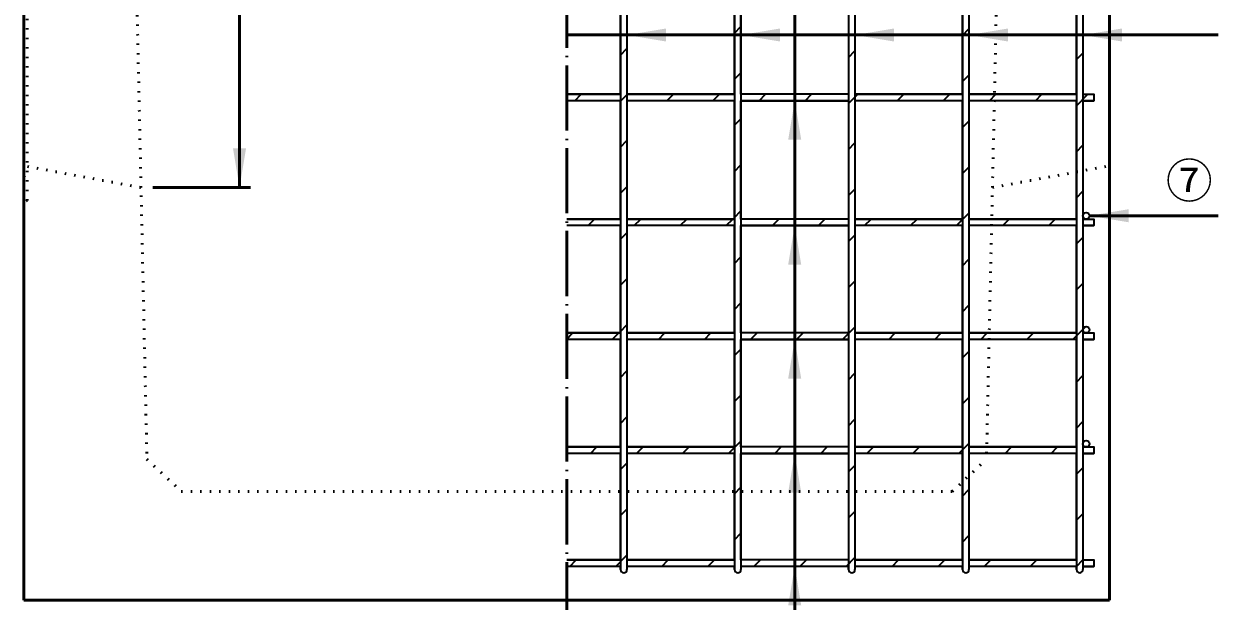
# Model space of a CAD drawing. Units: millimetres, scale not verified. Extents: x -2102 to 2102, y -1485 to 1485.
# Drawn here: x -120 to 980, y -871 to -339 of the extents above; entities that cross this region are included whole.
import ezdxf
from ezdxf.enums import TextEntityAlignment as Align

# ---------------------------------------------------------------- set-up
doc = ezdxf.new("R2010")
doc.units = ezdxf.units.MM
doc.header["$LTSCALE"] = 5
doc.linetypes.add('DOTTED', pattern=[1.75, 0.25, -1.5])
doc.linetypes.add('LONG_DASHED_DOTTED', pattern=[15.25, 12, -1.5, 0.25, -1.5])
doc.layers.add('0-0_V-nasSTD', color=7, linetype='Continuous', lineweight=35)
doc.layers.add('0-1_0', color=7, linetype='Continuous', lineweight=50)
doc.styles.add('ＭＳ ゴシック', font='')
doc.styles.get('ＭＳ ゴシック').set_extended_font_data('MS Gothic')

msp = doc.modelspace()

# ---------------------------------------------------------------- linework, layer by layer
at = {"layer": '0-0_V-nasSTD'}
for p, q in [((429.969, -51.955), (429.969, -841.955)), ((435.969, -51.955), (435.969, -841.955)), ((534.969, -51.955), (534.969, -841.955)), ((540.969, -51.955), (540.969, -841.955)), ((639.969, -51.955), (639.969, -841.955)), ((645.969, -51.955), (645.969, -841.955)), ((744.969, -51.955), (744.969, -841.955)), ((750.969, -51.955), (750.969, -841.955)), ((849.969, -51.955), (849.969, -841.955)), ((855.969, -51.955), (855.969, -841.955)), ((534.969, -347.763), (540.969, -341.763)), ((744.969, -349.895), (750.969, -343.895)), ((429.969, -367.91), (435.969, -361.91)), ((639.969, -370.042), (645.969, -364.042)), ((849.969, -372.174), (855.969, -366.174)), ((534.969, -390.189), (540.969, -384.189)), ((744.969, -392.321), (750.969, -386.321)), ((429.969, -403.955), (380.469, -403.955)), ((387.924, -409.955), (393.924, -403.955)), ((429.969, -410.336), (436.351, -403.955)), ((534.969, -403.955), (435.969, -403.955)), ((472.777, -409.955), (478.777, -403.955)), ((515.203, -409.955), (521.203, -403.955)), ((639.969, -403.955), (540.969, -403.955)), ((557.63, -409.955), (563.63, -403.955)), ((600.056, -409.955), (606.056, -403.955)), ((639.969, -412.468), (648.483, -403.955)), ((744.969, -403.955), (645.969, -403.955)), ((684.909, -409.955), (690.909, -403.955)), ((727.335, -409.955), (733.335, -403.955)), ((849.969, -403.955), (750.969, -403.955)), ((769.762, -409.955), (775.762, -403.955)), ((812.188, -409.955), (818.188, -403.955)), ((849.969, -414.601), (860.615, -403.955)), ((855.969, -403.955), (865.969, -403.955)), ((865.969, -403.955), (865.969, -409.955)), ((429.969, -409.955), (380.469, -409.955)), ((534.969, -409.955), (435.969, -409.955)), ((639.969, -409.955), (540.969, -409.955)), ((744.969, -409.955), (645.969, -409.955)), ((849.969, -409.955), (750.969, -409.955)), ((855.969, -409.955), (865.969, -409.955)), ((534.969, -432.616), (540.969, -426.616)), ((744.969, -434.748), (750.969, -428.748)), ((429.969, -452.763), (435.969, -446.763)), ((639.969, -454.895), (645.969, -448.895)), ((849.969, -457.027), (855.969, -451.027)), ((534.969, -475.042), (540.969, -469.042)), ((744.969, -477.174), (750.969, -471.174)), ((429.969, -495.189), (435.969, -489.189)), ((639.969, -497.321), (645.969, -491.321)), ((849.969, -499.453), (855.969, -493.453)), ((534.969, -517.468), (540.969, -511.468)), ((739.615, -524.955), (750.969, -513.601)), ((429.969, -518.955), (380.469, -518.955)), ((429.969, -524.955), (380.469, -524.955)), ((400.203, -524.955), (406.203, -518.955)), ((534.969, -518.955), (435.969, -518.955)), ((534.969, -524.955), (435.969, -524.955)), ((442.63, -524.955), (448.63, -518.955)), ((485.056, -524.955), (491.056, -518.955)), ((527.483, -524.955), (533.483, -518.955)), ((639.969, -518.955), (540.969, -518.955)), ((639.969, -524.955), (540.969, -524.955)), ((569.909, -524.955), (575.909, -518.955)), ((612.335, -524.955), (618.335, -518.955)), ((744.969, -518.955), (645.969, -518.955)), ((744.969, -524.955), (645.969, -524.955)), ((654.762, -524.955), (660.762, -518.955)), ((697.188, -524.955), (703.188, -518.955)), ((849.969, -518.955), (750.969, -518.955)), ((849.969, -524.955), (750.969, -524.955)), ((782.041, -524.955), (788.041, -518.955)), ((824.467, -524.955), (830.467, -518.955)), ((849.969, -518.955), (846.969, -518.955)), ((855.969, -518.955), (865.969, -518.955)), ((855.969, -524.955), (865.969, -524.955)), ((865.969, -518.955), (865.969, -524.955)), ((429.969, -537.616), (435.969, -531.616)), ((639.969, -539.748), (645.969, -533.748)), ((849.969, -541.88), (855.969, -535.88)), ((534.969, -559.895), (540.969, -553.895)), ((744.969, -562.027), (750.969, -556.027)), ((429.969, -580.042), (435.969, -574.042)), ((639.969, -582.174), (645.969, -576.174)), ((849.969, -584.306), (855.969, -578.306)), ((534.969, -602.321), (540.969, -596.321)), ((744.969, -604.453), (750.969, -598.453)), ((429.969, -623.955), (380.469, -623.955)), ((380.469, -629.542), (386.056, -623.955)), ((422.483, -629.955), (428.483, -623.955)), ((429.969, -622.468), (435.969, -616.468)), ((534.969, -623.955), (435.969, -623.955)), ((464.909, -629.955), (470.909, -623.955)), ((507.335, -629.955), (513.335, -623.955)), ((639.969, -623.955), (540.969, -623.955)), ((549.762, -629.955), (555.762, -623.955)), ((592.188, -629.955), (598.188, -623.955)), ((634.615, -629.955), (645.969, -618.601)), ((744.969, -623.955), (645.969, -623.955)), ((677.041, -629.955), (683.041, -623.955)), ((719.467, -629.955), (725.467, -623.955)), ((849.969, -623.955), (750.969, -623.955)), ((761.894, -629.955), (767.894, -623.955)), ((804.32, -629.955), (810.32, -623.955)), ((846.747, -629.955), (855.969, -620.733)), ((855.969, -623.955), (865.969, -623.955)), ((855.978, -620.724), (858.738, -617.964)), ((865.969, -623.955), (865.969, -629.955)), ((429.969, -629.955), (380.469, -629.955)), ((534.969, -629.955), (435.969, -629.955)), ((639.969, -629.955), (540.969, -629.955)), ((744.969, -629.955), (645.969, -629.955)), ((849.969, -629.955), (750.969, -629.955)), ((855.969, -629.955), (865.969, -629.955)), ((534.969, -644.748), (540.969, -638.748)), ((744.969, -646.88), (750.969, -640.88)), ((429.969, -664.895), (435.969, -658.895)), ((639.969, -667.027), (645.969, -661.027)), ((849.969, -669.159), (855.969, -663.159)), ((534.969, -687.174), (540.969, -681.174)), ((744.969, -689.306), (750.969, -683.306)), ((429.969, -707.321), (435.969, -701.321)), ((639.969, -709.453), (645.969, -703.453)), ((849.969, -711.585), (855.969, -705.585)), ((529.615, -734.955), (540.969, -723.601)), ((741.747, -734.955), (750.969, -725.733)), ((429.969, -728.955), (380.469, -728.955)), ((429.969, -734.955), (380.469, -734.955)), ((402.335, -734.955), (408.335, -728.955)), ((534.969, -728.955), (435.969, -728.955)), ((534.969, -734.955), (435.969, -734.955)), ((444.762, -734.955), (450.762, -728.955)), ((487.188, -734.955), (493.188, -728.955)), ((639.969, -728.955), (540.969, -728.955)), ((639.969, -734.955), (540.969, -734.955)), ((572.041, -734.955), (578.041, -728.955)), ((614.467, -734.955), (620.467, -728.955)), ((744.969, -728.955), (645.969, -728.955)), ((744.969, -734.955), (645.969, -734.955)), ((656.894, -734.955), (662.894, -728.955)), ((699.32, -734.955), (705.32, -728.955)), ((849.969, -728.955), (750.969, -728.955)), ((849.969, -734.955), (750.969, -734.955)), ((784.173, -734.955), (790.173, -728.955)), ((826.6, -734.955), (832.6, -728.955)), ((855.969, -728.955), (865.969, -728.955)), ((855.969, -734.955), (865.969, -734.955)), ((865.969, -728.955), (865.969, -734.955)), ((429.969, -749.748), (435.969, -743.748)), ((639.969, -751.88), (645.969, -745.88)), ((849.969, -754.012), (855.969, -748.012)), ((534.969, -772.027), (540.969, -766.027)), ((744.969, -774.159), (750.969, -768.159)), ((429.969, -792.174), (435.969, -786.174)), ((639.969, -794.306), (645.969, -788.306)), ((849.969, -796.438), (855.969, -790.438)), ((534.969, -814.453), (540.969, -808.453)), ((744.969, -816.585), (750.969, -810.585)), ((429.969, -832.955), (380.469, -832.955)), ((383.188, -838.955), (389.188, -832.955)), ((425.615, -838.955), (435.969, -828.601)), ((534.969, -832.955), (435.969, -832.955)), ((468.041, -838.955), (474.041, -832.955)), ((510.467, -838.955), (516.467, -832.955)), ((639.969, -832.955), (540.969, -832.955)), ((552.894, -838.955), (558.894, -832.955)), ((595.32, -838.955), (601.32, -832.955)), ((637.747, -838.955), (645.969, -830.733)), ((744.969, -832.955), (645.969, -832.955)), ((680.173, -838.955), (686.173, -832.955)), ((722.6, -838.955), (728.6, -832.955)), ((849.969, -832.955), (750.969, -832.955)), ((765.026, -838.955), (771.026, -832.955)), ((807.452, -838.955), (813.452, -832.955)), ((849.879, -838.955), (855.969, -832.865)), ((855.969, -832.955), (865.969, -832.955)), ((865.969, -832.955), (865.969, -838.955)), ((429.969, -838.955), (380.469, -838.955)), ((534.969, -838.955), (435.969, -838.955)), ((435.969, -838.955), (435.969, -841.955)), ((639.969, -838.955), (540.969, -838.955)), ((744.969, -838.955), (645.969, -838.955)), ((849.969, -838.955), (750.969, -838.955)), ((855.969, -838.955), (865.969, -838.955))]:
    msp.add_line(p, q, dxfattribs=at)
at = {"layer": '0-0_V-nasSTD', "lineweight": 50}
for p, q in [((590.469, -924.955), (590.469, -64.955)), ((980.469, -349.455), (380.469, -349.455)), ((861.969, -515.955), (980.469, -515.955))]:
    msp.add_line(p, q, dxfattribs=at)
at = {"layer": '0-0_V-nasSTD'}
for points in [[(380.469, -403.955), (429.969, -403.955), (429.969, -294.955), (380.469, -294.955)], [(855.969, -294.955), (855.969, -403.955), (865.969, -403.955), (865.969, -409.955), (855.969, -409.955), (855.969, -518.955), (865.969, -518.955), (865.969, -524.955), (855.969, -524.955), (855.969, -623.955), (865.969, -623.955), (865.969, -629.955), (855.969, -629.955), (855.969, -728.955), (865.969, -728.955), (865.969, -734.955), (855.969, -734.955), (855.969, -832.955), (865.969, -832.955), (865.969, -838.955), (855.969, -838.955), (855.969, -841.955)], [(380.469, -518.955), (429.969, -518.955), (429.969, -409.955), (380.469, -409.955)], [(380.469, -623.955), (429.969, -623.955), (429.969, -524.955), (380.469, -524.955)], [(380.469, -728.955), (429.969, -728.955), (429.969, -629.955), (380.469, -629.955)], [(380.469, -832.955), (429.969, -832.955), (429.969, -734.955), (380.469, -734.955)], [(429.969, -841.955), (429.969, -838.955), (380.469, -838.955)], [(534.969, -841.955), (534.969, -838.955), (435.969, -838.955)], [(639.969, -841.955), (639.969, -838.955), (540.969, -838.955), (540.969, -841.955)], [(744.969, -841.955), (744.969, -838.955), (645.969, -838.955), (645.969, -841.955)], [(849.969, -841.955), (849.969, -838.955), (750.969, -838.955), (750.969, -841.955)]]:
    msp.add_lwpolyline(points, dxfattribs=at)
for points in [[(435.969, -294.955), (435.969, -403.955), (534.969, -403.955), (534.969, -294.955)], [(639.969, -294.955), (639.969, -403.955), (540.969, -403.955), (540.969, -294.955)], [(645.969, -294.955), (645.969, -403.955), (744.969, -403.955), (744.969, -294.955)], [(750.969, -294.955), (750.969, -403.955), (849.969, -403.955), (849.969, -294.955)], [(435.969, -409.955), (435.969, -518.955), (534.969, -518.955), (534.969, -409.955)], [(639.969, -409.955), (639.969, -518.955), (540.969, -518.955), (540.969, -409.955)], [(645.969, -409.955), (645.969, -518.955), (744.969, -518.955), (744.969, -409.955)], [(750.969, -409.955), (750.969, -518.955), (846.969, -518.955), (849.969, -518.955), (849.969, -515.955), (849.969, -409.955)], [(435.969, -524.955), (435.969, -623.955), (534.969, -623.955), (534.969, -524.955)], [(639.969, -524.955), (639.969, -623.955), (540.969, -623.955), (540.969, -524.955)], [(645.969, -524.955), (645.969, -623.955), (744.969, -623.955), (744.969, -524.955)], [(750.969, -524.955), (750.969, -623.955), (849.969, -623.955), (849.969, -524.955)], [(435.969, -629.955), (435.969, -728.955), (534.969, -728.955), (534.969, -629.955)], [(639.969, -629.955), (639.969, -728.955), (540.969, -728.955), (540.969, -629.955)], [(645.969, -629.955), (645.969, -728.955), (744.969, -728.955), (744.969, -629.955)], [(750.969, -629.955), (750.969, -728.955), (849.969, -728.955), (849.969, -670.955), (849.969, -629.955)], [(435.969, -734.955), (435.969, -832.955), (534.969, -832.955), (534.969, -734.955)], [(639.969, -734.955), (639.969, -832.955), (540.969, -832.955), (540.969, -734.955)], [(645.969, -734.955), (645.969, -832.955), (744.969, -832.955), (744.969, -734.955)], [(750.969, -734.955), (750.969, -832.955), (849.969, -832.955), (849.969, -734.955)]]:
    msp.add_lwpolyline(points, close=True, dxfattribs=at)
for centre in [(858.969, -515.955), (858.969, -620.955), (858.969, -725.955)]:
    msp.add_circle(centre, 3, dxfattribs=at)
for centre in [(432.969, -841.955), (432.969, -841.955), (537.969, -841.955), (537.969, -841.955), (642.969, -841.955), (642.969, -841.955), (747.969, -841.955), (747.969, -841.955), (852.969, -841.955), (852.969, -841.955), (852.969, -841.955)]:
    msp.add_arc(centre, 3, 180, 0, dxfattribs=at)
for points in [[(435.969, -349.455), (471.969, -355.455), (471.969, -343.455)], [(540.969, -349.455), (576.969, -355.455), (576.969, -343.455)], [(645.969, -349.455), (681.969, -355.455), (681.969, -343.455)], [(750.969, -349.455), (786.969, -355.455), (786.969, -343.455)], [(855.969, -349.455), (891.969, -355.455), (891.969, -343.455)], [(584.469, -445.955), (590.469, -409.955), (596.469, -445.955)], [(73.111, -453.955), (79.111, -489.955), (85.111, -453.955)], [(861.969, -515.955), (897.969, -521.955), (897.969, -509.955)], [(584.469, -560.955), (590.469, -524.955), (596.469, -560.955)], [(584.469, -665.955), (590.469, -629.955), (596.469, -665.955)], [(584.469, -770.955), (590.469, -734.955), (596.469, -770.955)], [(584.469, -874.955), (590.469, -838.955), (596.469, -874.955)]]:
    msp.add_solid(points, dxfattribs=at)
at = {"layer": '0-1_0', "linetype": 'LONG_DASHED_DOTTED'}
msp.add_line((380.469, -894.955), (380.469, 147.045), dxfattribs=at)
at = {"layer": '0-1_0'}
for p, q in [((-119.531, -29.955), (-119.531, -869.955)), ((79.111, -489.955), (79.111, -29.955)), ((880.469, -29.955), (880.469, -869.955)), ((89.111, -489.955), (-0.889, -489.955)), ((-119.531, -869.955), (880.469, -869.955)), ((880.469, -869.955), (380.469, -869.955))]:
    msp.add_line(p, q, dxfattribs=at)
at = {"layer": '0-1_0', "linetype": 'DOTTED'}
for p, q in [((-116.531, -501.955), (-116.531, -41.955)), ((780.469, -129.955), (767.118, -740.307)), ((-11.656, -489.955), (-119.531, -469.955)), ((772.594, -489.955), (880.469, -469.955)), ((-119.531, -479.955), (-116.531, -481.955)), ((-116.531, -501.955), (-119.531, -503.955)), ((-6.186, -740.307), (25.469, -769.955)), ((735.469, -769.955), (767.118, -740.307)), ((25.469, -769.955), (735.469, -769.955)), ((25.469, -769.955), (735.469, -769.955))]:
    msp.add_line(p, q, dxfattribs=at)
msp.add_lwpolyline([(-19.531, -129.955), (-6.179, -740.307), (25.469, -769.955)], dxfattribs=at)

# ---------------------------------------------------------------- texts
at = {"layer": '0-0_V-nasSTD', "style": 'ＭＳ ゴシック'}
msp.add_text('⑦', height=31.67, dxfattribs=at).set_placement((932.269, -508.955), align=Align.BOTTOM_LEFT)

doc.saveas('drawing.dxf')
